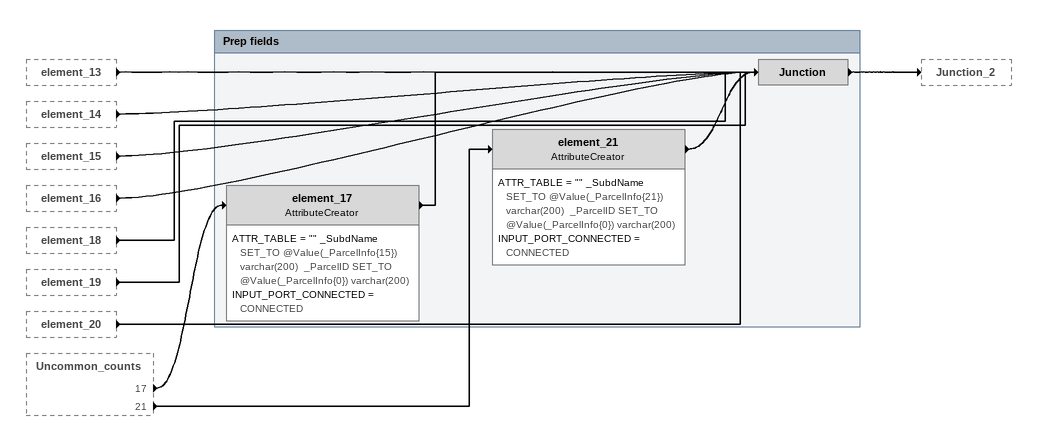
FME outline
element_13 [outside]
    -> Junction
element_14 [outside]
    -> Junction
element_15 [outside]
    -> Junction
element_16 [outside]
    -> Junction
element_18 [outside]
    -> Junction
element_19 [outside]
    -> Junction
element_20 [outside]
    -> Junction
Uncommon_counts [outside]
    17 -> element_17
    21 -> element_21

Bookmark: Prep fields
element_21: AttributeCreator
    ATTR_TABLE = "" _SubdName SET_TO @Value(_ParcelInfo{21}) varchar(200)  _ParcelID SET_TO @Value(_ParcelInfo{0}) varchar(200)
    INPUT_PORT_CONNECTED = CONNECTED
    -> Junction
element_17: AttributeCreator
    ATTR_TABLE = "" _SubdName SET_TO @Value(_ParcelInfo{15}) varchar(200)  _ParcelID SET_TO @Value(_ParcelInfo{0}) varchar(200)
    INPUT_PORT_CONNECTED = CONNECTED
    -> Junction
Junction
    -> Junction_2
